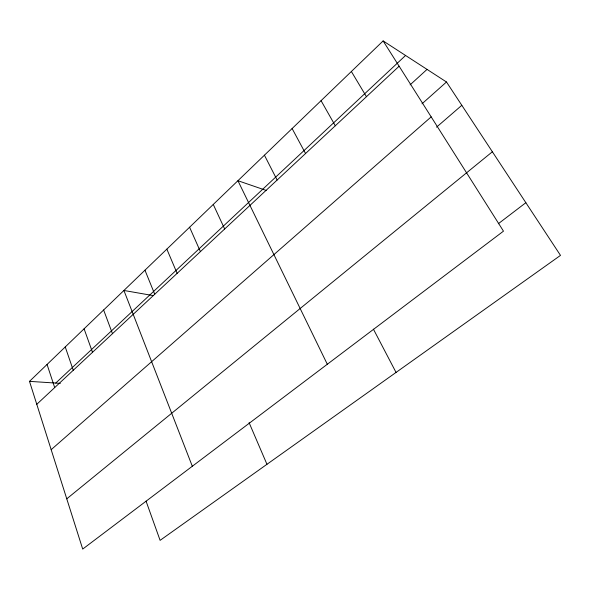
<?xml version="1.0" encoding="UTF-8"?>
<svg xmlns="http://www.w3.org/2000/svg" width="590" height="590" viewBox="0 0 590 590"><rect width="100%" height="100%" fill="white"/><g stroke="black" fill="none" stroke-linecap="round" stroke-linejoin="round"><path stroke-width="0.89" d="M383.124 40.924L503.476 231.155L82.703 549.076L29.5 381.361L383.124 40.924L446.49 81.995L560.5 255.389L160.104 540.351L146.062 501.146M55.748 383.065L405.566 55.467M36.779 404.305L399.128 66.213M410.094 84.864L427.049 69.391M421.998 103.811L446.49 81.995M51.168 449.669L431.179 116.879M436.563 127.152L461.823 105.308M66.758 498.83L492.37 151.778M498.307 223.735L525.86 202.702M29.5 381.361L60.328 383.367M153.378 295.627L123.915 290.472L192.318 466.255M266.149 190.408L237.925 180.702L327.303 364.259M351.367 71.493L366.449 96.701M321.063 100.669L335.297 125.773M292.109 128.539L305.554 153.518M373.418 329.161L396.052 372.43M264.431 155.192L277.138 180.039M213.27 204.442L224.672 228.986M189.596 227.239L200.416 251.62M249.091 422.661L266.96 464.3M166.845 249.135L177.125 273.354M144.963 270.198L154.735 294.248M103.634 309.986L112.476 333.682M84.09 328.8L92.505 352.311M65.247 346.942L73.263 370.269M47.06 364.45L54.693 387.586"/></g></svg>
